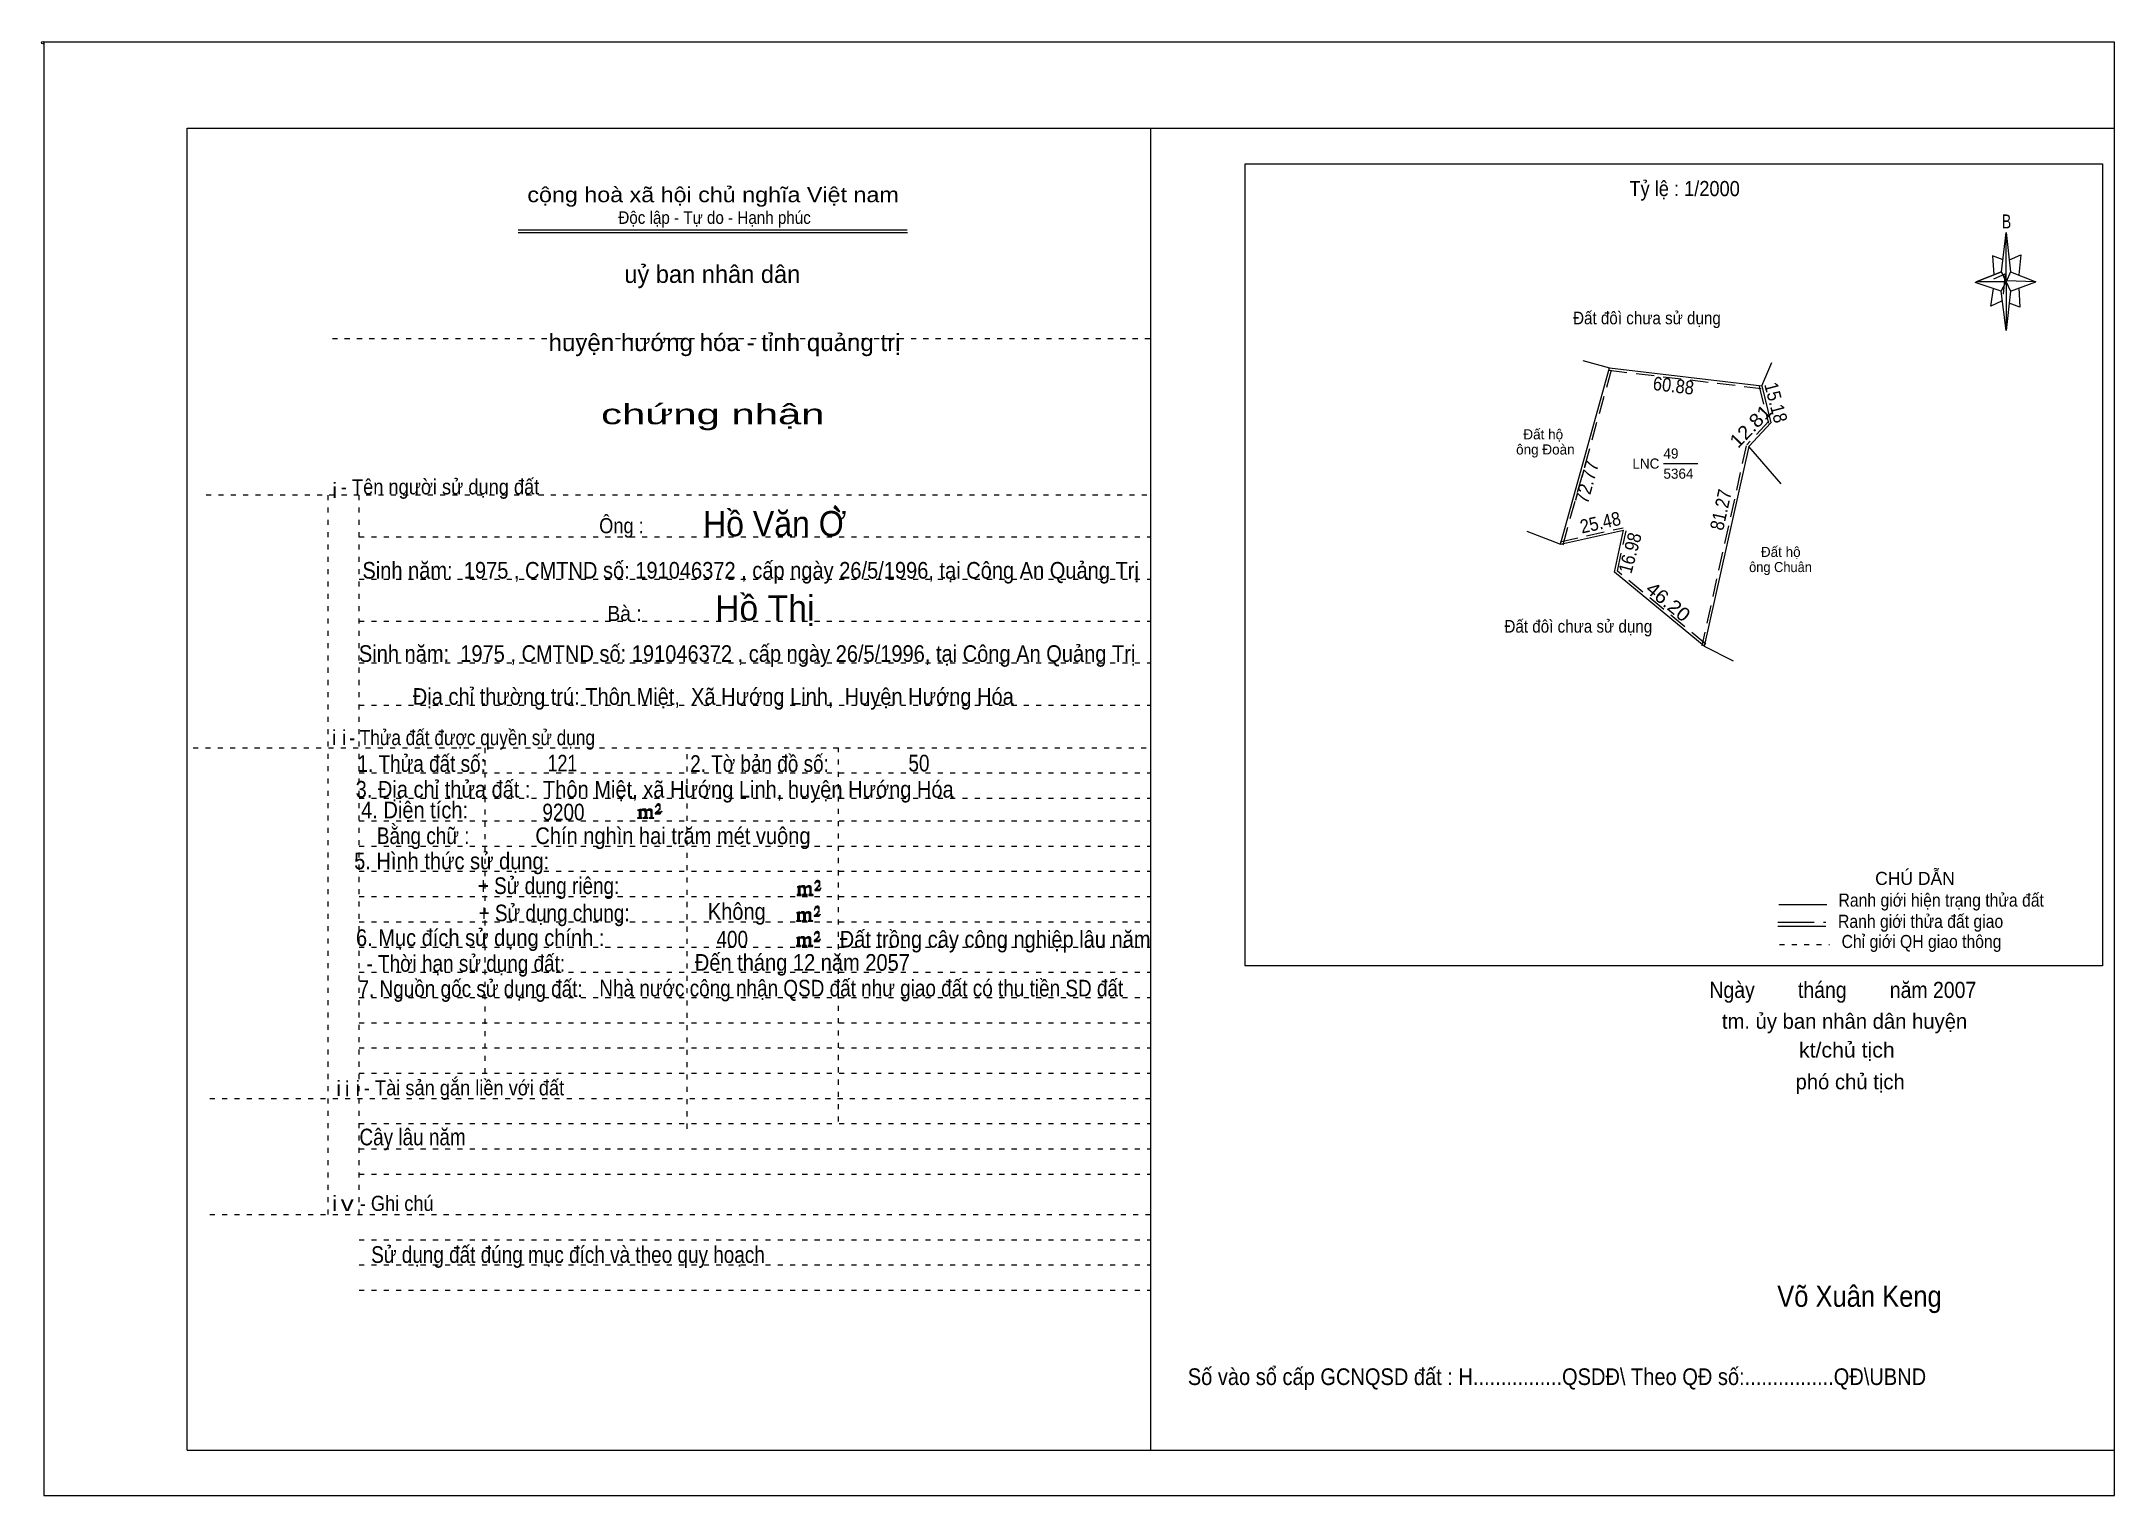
# Model space of a CAD drawing. Header units: centimetres. Extents: x -1.6 to 39.5, y -3.3 to 25.5.
import ezdxf
from ezdxf.enums import TextEntityAlignment as Align

# ---------------------------------------------------------------- set-up
doc = ezdxf.new("R2010")
doc.units = ezdxf.units.CM
doc.header["$LTSCALE"] = 0.12
for name, pattern in [('DOTTED', [1.5, 0.3, -1.2]), ('LONG_DASHED', [7.5, 6, -1.5]), ('MEDIUM_DASHED', [4.5, 3, -1.5])]:
    doc.linetypes.add(name, pattern=pattern)
for name, color, linetype, lineweight in [('1', 7, 'DOTTED', 13), ('10', 7, 'Continuous', 13), ('13', 7, 'Continuous', 13), ('4', 7, 'Continuous', 13), ('5', 7, 'Continuous', 13), ('50', 7, 'Continuous', 13)]:
    doc.layers.add(name, color=color, linetype=linetype, lineweight=lineweight)
doc.layers.add('30', color=7, linetype='Continuous')

msp = doc.modelspace()

# ---------------------------------------------------------------- hatches: boundary and pattern name
at = {"layer": '10'}
msp.add_hatch(color=256, dxfattribs=at).paths.add_polyline_path([(14.25, 16.18), (14.18, 16.27), (14.17, 16.28), (14.16, 16.29), (14.14, 16.28), (14.14, 16.27), (14.13, 16.26), (14.14, 16.25), (14.14, 16.25), (14.23, 16.18)])
at = {"layer": '50'}
for points in [[(10.27, 10.13), (10.27, 10.12), (10.27, 10.11), (10.25, 10.11), (10.24, 10.11), (10.24, 10.1), (10.33, 10.1), (10.33, 10.11), (10.32, 10.11), (10.31, 10.11), (10.31, 10.12), (10.31, 10.13), (10.31, 10.24), (10.31, 10.25), (10.32, 10.26), (10.34, 10.26), (10.35, 10.26), (10.36, 10.26), (10.37, 10.25), (10.39, 10.22), (10.39, 10.13), (10.37, 10.12), (10.37, 10.11), (10.36, 10.11), (10.35, 10.11), (10.35, 10.1), (10.44, 10.1), (10.44, 10.11), (10.43, 10.11), (10.42, 10.11), (10.42, 10.12), (10.42, 10.13), (10.42, 10.24), (10.44, 10.26), (10.45, 10.26), (10.46, 10.26), (10.49, 10.26), (10.49, 10.25), (10.5, 10.24), (10.5, 10.22), (10.5, 10.13), (10.5, 10.12), (10.49, 10.11), (10.49, 10.11), (10.47, 10.11), (10.47, 10.1), (10.56, 10.1), (10.56, 10.11), (10.55, 10.11), (10.54, 10.11), (10.53, 10.12), (10.53, 10.13), (10.53, 10.2), (10.53, 10.25), (10.53, 10.26), (10.52, 10.27), (10.5, 10.28), (10.47, 10.28), (10.46, 10.28), (10.44, 10.27), (10.41, 10.25), (10.41, 10.26), (10.4, 10.28), (10.39, 10.28), (10.37, 10.28), (10.35, 10.28), (10.34, 10.28), (10.32, 10.26), (10.31, 10.26), (10.31, 10.25), (10.31, 10.25), (10.31, 10.26), (10.31, 10.28), (10.24, 10.26), (10.24, 10.26), (10.25, 10.26), (10.27, 10.25), (10.27, 10.24), (10.27, 10.23)], [(10.69, 10.19), (10.72, 10.24), (10.72, 10.24), (10.71, 10.22), (10.69, 10.22), (10.68, 10.22), (10.63, 10.22), (10.66, 10.26), (10.67, 10.27), (10.69, 10.28), (10.69, 10.3), (10.69, 10.32), (10.69, 10.34), (10.69, 10.35), (10.69, 10.37), (10.68, 10.38), (10.67, 10.38), (10.66, 10.39), (10.65, 10.39), (10.63, 10.38), (10.63, 10.38), (10.62, 10.37), (10.61, 10.35), (10.59, 10.33), (10.61, 10.33), (10.61, 10.35), (10.62, 10.35), (10.63, 10.36), (10.65, 10.36), (10.66, 10.36), (10.67, 10.35), (10.68, 10.35), (10.68, 10.32), (10.68, 10.3), (10.66, 10.28), (10.66, 10.26), (10.65, 10.25), (10.59, 10.2), (10.59, 10.19)], [(13.42, 8.61), (13.42, 8.6), (13.42, 8.59), (13.41, 8.59), (13.4, 8.59), (13.4, 8.57), (13.48, 8.57), (13.48, 8.59), (13.47, 8.59), (13.46, 8.59), (13.46, 8.6), (13.46, 8.61), (13.46, 8.72), (13.46, 8.73), (13.47, 8.74), (13.5, 8.74), (13.51, 8.74), (13.52, 8.74), (13.53, 8.73), (13.54, 8.69), (13.54, 8.61), (13.53, 8.6), (13.53, 8.59), (13.52, 8.59), (13.51, 8.59), (13.51, 8.57), (13.6, 8.57), (13.6, 8.59), (13.58, 8.59), (13.57, 8.59), (13.57, 8.6), (13.57, 8.61), (13.57, 8.72), (13.6, 8.74), (13.61, 8.74), (13.62, 8.74), (13.64, 8.74), (13.64, 8.73), (13.65, 8.72), (13.65, 8.69), (13.65, 8.61), (13.65, 8.6), (13.64, 8.59), (13.64, 8.59), (13.63, 8.59), (13.63, 8.57), (13.72, 8.57), (13.72, 8.59), (13.7, 8.59), (13.69, 8.59), (13.68, 8.6), (13.68, 8.61), (13.68, 8.68), (13.68, 8.73), (13.68, 8.74), (13.67, 8.75), (13.65, 8.76), (13.63, 8.76), (13.62, 8.76), (13.6, 8.75), (13.56, 8.73), (13.56, 8.74), (13.55, 8.76), (13.54, 8.76), (13.53, 8.76), (13.51, 8.76), (13.5, 8.76), (13.47, 8.74), (13.46, 8.74), (13.46, 8.73), (13.46, 8.73), (13.46, 8.74), (13.46, 8.76), (13.4, 8.74), (13.4, 8.74), (13.41, 8.74), (13.42, 8.73), (13.42, 8.72), (13.42, 8.71)], [(13.85, 8.67), (13.87, 8.72), (13.87, 8.72), (13.86, 8.69), (13.85, 8.69), (13.84, 8.69), (13.78, 8.69), (13.82, 8.74), (13.83, 8.75), (13.85, 8.76), (13.85, 8.78), (13.85, 8.79), (13.85, 8.82), (13.85, 8.83), (13.85, 8.85), (13.84, 8.86), (13.83, 8.86), (13.82, 8.87), (13.8, 8.87), (13.78, 8.86), (13.78, 8.86), (13.77, 8.85), (13.76, 8.83), (13.75, 8.81), (13.76, 8.81), (13.76, 8.83), (13.77, 8.83), (13.78, 8.84), (13.8, 8.84), (13.82, 8.84), (13.83, 8.83), (13.84, 8.83), (13.84, 8.79), (13.84, 8.78), (13.82, 8.76), (13.82, 8.74), (13.8, 8.73), (13.75, 8.68), (13.75, 8.67)], [(13.41, 8.09), (13.41, 8.08), (13.41, 8.07), (13.4, 8.07), (13.39, 8.07), (13.39, 8.06), (13.48, 8.06), (13.48, 8.07), (13.47, 8.07), (13.45, 8.07), (13.45, 8.08), (13.45, 8.09), (13.45, 8.2), (13.45, 8.21), (13.47, 8.23), (13.49, 8.23), (13.5, 8.23), (13.51, 8.23), (13.52, 8.21), (13.53, 8.18), (13.53, 8.09), (13.52, 8.08), (13.52, 8.07), (13.51, 8.07), (13.5, 8.07), (13.5, 8.06), (13.59, 8.06), (13.59, 8.07), (13.58, 8.07), (13.57, 8.07), (13.57, 8.08), (13.57, 8.09), (13.57, 8.2), (13.59, 8.23), (13.6, 8.23), (13.61, 8.23), (13.63, 8.23), (13.63, 8.21), (13.64, 8.2), (13.64, 8.18), (13.64, 8.09), (13.64, 8.08), (13.63, 8.07), (13.63, 8.07), (13.62, 8.07), (13.62, 8.06), (13.71, 8.06), (13.71, 8.07), (13.7, 8.07), (13.69, 8.07), (13.67, 8.08), (13.67, 8.09), (13.67, 8.17), (13.67, 8.21), (13.67, 8.23), (13.66, 8.24), (13.64, 8.25), (13.62, 8.25), (13.61, 8.25), (13.59, 8.24), (13.55, 8.21), (13.55, 8.23), (13.54, 8.25), (13.53, 8.25), (13.52, 8.25), (13.5, 8.25), (13.49, 8.25), (13.47, 8.23), (13.45, 8.23), (13.45, 8.21), (13.45, 8.21), (13.45, 8.23), (13.45, 8.25), (13.39, 8.23), (13.39, 8.23), (13.4, 8.23), (13.41, 8.21), (13.41, 8.2), (13.41, 8.19)], [(13.84, 8.16), (13.86, 8.2), (13.86, 8.2), (13.85, 8.18), (13.84, 8.18), (13.83, 8.18), (13.77, 8.18), (13.81, 8.23), (13.82, 8.24), (13.84, 8.25), (13.84, 8.27), (13.84, 8.28), (13.84, 8.3), (13.84, 8.31), (13.84, 8.34), (13.83, 8.35), (13.82, 8.35), (13.81, 8.36), (13.8, 8.36), (13.77, 8.35), (13.77, 8.35), (13.76, 8.34), (13.75, 8.31), (13.74, 8.29), (13.75, 8.29), (13.75, 8.31), (13.76, 8.31), (13.77, 8.33), (13.8, 8.33), (13.81, 8.33), (13.82, 8.31), (13.83, 8.31), (13.83, 8.28), (13.83, 8.27), (13.81, 8.25), (13.81, 8.23), (13.8, 8.21), (13.74, 8.17), (13.74, 8.16)], [(13.84, 7.66), (13.86, 7.71), (13.86, 7.71), (13.85, 7.68), (13.84, 7.68), (13.83, 7.68), (13.77, 7.68), (13.81, 7.73), (13.82, 7.74), (13.84, 7.75), (13.84, 7.77), (13.84, 7.78), (13.84, 7.81), (13.84, 7.82), (13.84, 7.84), (13.83, 7.85), (13.82, 7.85), (13.81, 7.86), (13.79, 7.86), (13.77, 7.85), (13.77, 7.85), (13.76, 7.84), (13.75, 7.82), (13.74, 7.8), (13.75, 7.8), (13.75, 7.82), (13.76, 7.82), (13.77, 7.83), (13.79, 7.83), (13.81, 7.83), (13.82, 7.82), (13.83, 7.82), (13.83, 7.78), (13.83, 7.77), (13.81, 7.75), (13.81, 7.73), (13.79, 7.72), (13.74, 7.67), (13.74, 7.66)], [(13.41, 7.6), (13.41, 7.59), (13.41, 7.58), (13.4, 7.58), (13.39, 7.58), (13.39, 7.56), (13.47, 7.56), (13.47, 7.58), (13.46, 7.58), (13.45, 7.58), (13.45, 7.59), (13.45, 7.6), (13.45, 7.71), (13.45, 7.72), (13.46, 7.73), (13.49, 7.73), (13.5, 7.73), (13.51, 7.73), (13.52, 7.72), (13.53, 7.68), (13.53, 7.6), (13.52, 7.59), (13.52, 7.58), (13.51, 7.58), (13.5, 7.58), (13.5, 7.56), (13.59, 7.56), (13.59, 7.58), (13.57, 7.58), (13.56, 7.58), (13.56, 7.59), (13.56, 7.6), (13.56, 7.71), (13.59, 7.73), (13.6, 7.73), (13.61, 7.73), (13.63, 7.73), (13.63, 7.72), (13.64, 7.71), (13.64, 7.68), (13.64, 7.6), (13.64, 7.59), (13.63, 7.58), (13.63, 7.58), (13.62, 7.58), (13.62, 7.56), (13.71, 7.56), (13.71, 7.58), (13.69, 7.58), (13.68, 7.58), (13.67, 7.59), (13.67, 7.6), (13.67, 7.67), (13.67, 7.72), (13.67, 7.73), (13.66, 7.74), (13.64, 7.75), (13.62, 7.75), (13.61, 7.75), (13.59, 7.74), (13.55, 7.72), (13.55, 7.73), (13.54, 7.75), (13.53, 7.75), (13.52, 7.75), (13.5, 7.75), (13.49, 7.75), (13.46, 7.73), (13.45, 7.73), (13.45, 7.72), (13.45, 7.72), (13.45, 7.73), (13.45, 7.75), (13.39, 7.73), (13.39, 7.73), (13.4, 7.73), (13.41, 7.72), (13.41, 7.71), (13.41, 7.7)]]:
    msp.add_hatch(color=256, dxfattribs=at).paths.add_polyline_path(points)

# ---------------------------------------------------------------- linework, layer by layer
at = {"layer": '1', "linetype": 'Continuous'}
for p, q in [((1.31, -2.42), (1.31, 23.78)), ((1.31, 23.78), (39.51, 23.78)), ((20.41, -2.42), (20.41, 23.78)), ((39.51, -2.42), (39.51, 23.78)), ((7.87, 21.76), (15.58, 21.76)), ((7.87, 21.71), (15.59, 21.71)), ((37.26, 20.55), (36.75, 20.72)), ((1.31, -2.42), (39.51, -2.42))]:
    msp.add_line(p, q, dxfattribs=at)
at = {"layer": '1'}
for p, q in [((4.19, 19.61), (20.41, 19.61)), ((1.69, 16.51), (20.41, 16.51)), ((4.11, 2.25), (4.11, 16.51)), ((4.72, 2.25), (4.72, 16.51)), ((4.72, 15.68), (20.41, 15.68)), ((4.72, 14.84), (20.41, 14.84)), ((4.72, 14.01), (20.41, 14.01)), ((4.72, 13.18), (20.41, 13.18)), ((4.72, 12.34), (20.41, 12.34)), ((1.43, 11.5), (20.41, 11.5)), ((7.22, 5.05), (7.22, 11.5)), ((11.22, 3.95), (11.22, 11.5)), ((14.22, 4.09), (14.22, 11.5)), ((4.72, 11), (20.41, 11)), ((4.72, 10.5), (20.41, 10.5)), ((4.72, 10.05), (20.41, 10.05)), ((4.72, 9.55), (20.41, 9.55)), ((4.72, 9.05), (20.41, 9.05)), ((4.72, 8.55), (20.41, 8.55)), ((4.72, 8.05), (20.41, 8.05)), ((4.72, 7.55), (20.41, 7.55)), ((4.72, 7.05), (20.41, 7.05)), ((4.72, 6.55), (20.41, 6.55)), ((4.72, 6.05), (20.41, 6.05)), ((4.72, 5.55), (20.41, 5.55)), ((4.72, 5.05), (20.41, 5.05)), ((1.76, 4.55), (20.41, 4.55)), ((4.72, 4.05), (20.41, 4.05)), ((4.72, 3.55), (20.41, 3.55)), ((4.72, 3.05), (20.41, 3.05)), ((1.76, 2.25), (20.41, 2.25)), ((4.72, 1.75), (20.41, 1.75)), ((4.72, 1.25), (20.41, 1.25)), ((4.72, 0.75), (20.41, 0.75))]:
    msp.add_line(p, q, dxfattribs=at)
at = {"layer": '1', "linetype": 'Continuous'}
msp.add_lwpolyline([(-1.53, -3.32), (39.51, -3.32), (39.51, 25.48), (-1.53, 25.48)], close=True, dxfattribs=at)
msp.add_lwpolyline([(37.27, 20.35), (37.06, 20.25), (37.11, 20.6)], dxfattribs=at)
at = {"layer": '10', "linetype": 'MEDIUM_DASHED'}
for p, q in [((28.58, 15.52), (29.55, 19.02)), ((29.49, 18.98), (32.51, 18.62)), ((32.47, 18.66), (32.65, 17.93)), ((32.66, 17.97), (32.22, 17.5)), ((32.21, 17.48), (31.33, 13.52)), ((28.52, 15.58), (29.77, 15.86))]:
    msp.add_line(p, q, dxfattribs=at)
at = {"layer": '10'}
for p, q in [((28.97, 19.17), (29.5, 19.03)), ((29.5, 19.03), (32.52, 18.67)), ((32.52, 18.67), (32.72, 19.13)), ((32.52, 18.67), (32.7, 17.94)), ((32.7, 17.94), (32.26, 17.47)), ((32.26, 17.47), (31.38, 13.51)), ((32.9, 16.73), (32.26, 17.47)), ((28.53, 15.53), (29.78, 15.81)), ((31.38, 13.51), (31.95, 13.22))]:
    msp.add_line(p, q, dxfattribs=at)
for points in [[(27.86, 15.79), (28.53, 15.53), (29.5, 19.03)], [(31.38, 13.51), (29.6, 14.98), (29.78, 15.81)]]:
    msp.add_lwpolyline(points, dxfattribs=at)
at = {"layer": '10', "linetype": 'LONG_DASHED'}
msp.add_lwpolyline([(14.25, 16.18), (14.18, 16.27), (14.17, 16.28), (14.16, 16.29), (14.14, 16.28), (14.14, 16.27), (14.13, 16.26), (14.14, 16.25), (14.14, 16.25), (14.23, 16.18)], close=True, dxfattribs=at)
at = {"layer": '10', "linetype": 'MEDIUM_DASHED'}
msp.add_lwpolyline([(31.41, 13.55), (29.66, 15), (29.83, 15.8)], dxfattribs=at)
at = {"layer": '13'}
msp.add_line((30.57, 17.13), (31.25, 17.13), dxfattribs=at)
at = {"layer": '4'}
for p, q in [((32.86, 8.39), (33.81, 8.39)), ((32.84, 7.96), (33.79, 7.96))]:
    msp.add_line(p, q, dxfattribs=at)
at = {"layer": '4', "linetype": 'LONG_DASHED'}
msp.add_line((32.84, 8.04), (33.79, 8.04), dxfattribs=at)
at = {"layer": '4', "linetype": 'DOTTED'}
msp.add_line((32.87, 7.6), (33.86, 7.6), dxfattribs=at)
at = {"layer": '4'}
msp.add_lwpolyline([(22.28, 23.07), (39.27, 23.07), (39.27, 7.18), (22.28, 7.18)], close=True, dxfattribs=at)
msp.add_circle((-1.55, 25.47), 0.025, dxfattribs=at)
at = {"layer": '5'}
for p, q in [((37.27, 20.93), (37.36, 21.71)), ((37.45, 20.55), (37.36, 19.77)), ((37.45, 20.93), (37.95, 20.73)), ((37.61, 20.61), (37.63, 20.23)), ((37.63, 20.23), (37.42, 20.31))]:
    msp.add_line(p, q, dxfattribs=at)
for points in [[(37.36, 21.71), (37.45, 20.93), (37.36, 20.73)], [(37.36, 20.73), (36.77, 20.73), (37.27, 20.93), (37.45, 20.55), (37.95, 20.73), (37.36, 20.75)], [(37.36, 20.73), (37.36, 19.77), (37.26, 20.55)]]:
    msp.add_lwpolyline(points, close=True, dxfattribs=at)
for points in [[(37.3, 21.17), (37.09, 21.25), (37.12, 20.87)], [(37.43, 21.17), (37.65, 21.27), (37.61, 20.87)], [(37.36, 20.73), (37.27, 20.93), (36.77, 20.73)], [(37.12, 20.79), (37.34, 20.89), (37.3, 20.49)], [(37.36, 20.73), (37.45, 20.55), (37.95, 20.73)]]:
    msp.add_lwpolyline(points, dxfattribs=at)
at = {"layer": '50'}
for points in [[(10.27, 10.13), (10.27, 10.12), (10.27, 10.11), (10.25, 10.11), (10.24, 10.11), (10.24, 10.1), (10.33, 10.1), (10.33, 10.11), (10.32, 10.11), (10.31, 10.11), (10.31, 10.12), (10.31, 10.13), (10.31, 10.24), (10.31, 10.25), (10.32, 10.26), (10.34, 10.26), (10.35, 10.26), (10.36, 10.26), (10.37, 10.25), (10.39, 10.22), (10.39, 10.13), (10.37, 10.12), (10.37, 10.11), (10.36, 10.11), (10.35, 10.11), (10.35, 10.1), (10.44, 10.1), (10.44, 10.11), (10.43, 10.11), (10.42, 10.11), (10.42, 10.12), (10.42, 10.13), (10.42, 10.24), (10.44, 10.26), (10.45, 10.26), (10.46, 10.26), (10.49, 10.26), (10.49, 10.25), (10.5, 10.24), (10.5, 10.22), (10.5, 10.13), (10.5, 10.12), (10.49, 10.11), (10.49, 10.11), (10.47, 10.11), (10.47, 10.1), (10.56, 10.1), (10.56, 10.11), (10.55, 10.11), (10.54, 10.11), (10.53, 10.12), (10.53, 10.13), (10.53, 10.2), (10.53, 10.25), (10.53, 10.26), (10.52, 10.27), (10.5, 10.28), (10.47, 10.28), (10.46, 10.28), (10.44, 10.27), (10.41, 10.25), (10.41, 10.26), (10.4, 10.28), (10.39, 10.28), (10.37, 10.28), (10.35, 10.28), (10.34, 10.28), (10.32, 10.26), (10.31, 10.26), (10.31, 10.25), (10.31, 10.25), (10.31, 10.26), (10.31, 10.28), (10.24, 10.26), (10.24, 10.26), (10.25, 10.26), (10.27, 10.25), (10.27, 10.24), (10.27, 10.23)], [(10.69, 10.19), (10.72, 10.24), (10.72, 10.24), (10.71, 10.22), (10.69, 10.22), (10.68, 10.22), (10.63, 10.22), (10.66, 10.26), (10.67, 10.27), (10.69, 10.28), (10.69, 10.3), (10.69, 10.32), (10.69, 10.34), (10.69, 10.35), (10.69, 10.37), (10.68, 10.38), (10.67, 10.38), (10.66, 10.39), (10.65, 10.39), (10.63, 10.38), (10.63, 10.38), (10.62, 10.37), (10.61, 10.35), (10.59, 10.33), (10.61, 10.33), (10.61, 10.35), (10.62, 10.35), (10.63, 10.36), (10.65, 10.36), (10.66, 10.36), (10.67, 10.35), (10.68, 10.35), (10.68, 10.32), (10.68, 10.3), (10.66, 10.28), (10.66, 10.26), (10.65, 10.25), (10.59, 10.2), (10.59, 10.19)], [(13.42, 8.61), (13.42, 8.6), (13.42, 8.59), (13.41, 8.59), (13.4, 8.59), (13.4, 8.57), (13.48, 8.57), (13.48, 8.59), (13.47, 8.59), (13.46, 8.59), (13.46, 8.6), (13.46, 8.61), (13.46, 8.72), (13.46, 8.73), (13.47, 8.74), (13.5, 8.74), (13.51, 8.74), (13.52, 8.74), (13.53, 8.73), (13.54, 8.69), (13.54, 8.61), (13.53, 8.6), (13.53, 8.59), (13.52, 8.59), (13.51, 8.59), (13.51, 8.57), (13.6, 8.57), (13.6, 8.59), (13.58, 8.59), (13.57, 8.59), (13.57, 8.6), (13.57, 8.61), (13.57, 8.72), (13.6, 8.74), (13.61, 8.74), (13.62, 8.74), (13.64, 8.74), (13.64, 8.73), (13.65, 8.72), (13.65, 8.69), (13.65, 8.61), (13.65, 8.6), (13.64, 8.59), (13.64, 8.59), (13.63, 8.59), (13.63, 8.57), (13.72, 8.57), (13.72, 8.59), (13.7, 8.59), (13.69, 8.59), (13.68, 8.6), (13.68, 8.61), (13.68, 8.68), (13.68, 8.73), (13.68, 8.74), (13.67, 8.75), (13.65, 8.76), (13.63, 8.76), (13.62, 8.76), (13.6, 8.75), (13.56, 8.73), (13.56, 8.74), (13.55, 8.76), (13.54, 8.76), (13.53, 8.76), (13.51, 8.76), (13.5, 8.76), (13.47, 8.74), (13.46, 8.74), (13.46, 8.73), (13.46, 8.73), (13.46, 8.74), (13.46, 8.76), (13.4, 8.74), (13.4, 8.74), (13.41, 8.74), (13.42, 8.73), (13.42, 8.72), (13.42, 8.71)], [(13.85, 8.67), (13.87, 8.72), (13.87, 8.72), (13.86, 8.69), (13.85, 8.69), (13.84, 8.69), (13.78, 8.69), (13.82, 8.74), (13.83, 8.75), (13.85, 8.76), (13.85, 8.78), (13.85, 8.79), (13.85, 8.82), (13.85, 8.83), (13.85, 8.85), (13.84, 8.86), (13.83, 8.86), (13.82, 8.87), (13.8, 8.87), (13.78, 8.86), (13.78, 8.86), (13.77, 8.85), (13.76, 8.83), (13.75, 8.81), (13.76, 8.81), (13.76, 8.83), (13.77, 8.83), (13.78, 8.84), (13.8, 8.84), (13.82, 8.84), (13.83, 8.83), (13.84, 8.83), (13.84, 8.79), (13.84, 8.78), (13.82, 8.76), (13.82, 8.74), (13.8, 8.73), (13.75, 8.68), (13.75, 8.67)], [(13.41, 8.09), (13.41, 8.08), (13.41, 8.07), (13.4, 8.07), (13.39, 8.07), (13.39, 8.06), (13.48, 8.06), (13.48, 8.07), (13.47, 8.07), (13.45, 8.07), (13.45, 8.08), (13.45, 8.09), (13.45, 8.2), (13.45, 8.21), (13.47, 8.23), (13.49, 8.23), (13.5, 8.23), (13.51, 8.23), (13.52, 8.21), (13.53, 8.18), (13.53, 8.09), (13.52, 8.08), (13.52, 8.07), (13.51, 8.07), (13.5, 8.07), (13.5, 8.06), (13.59, 8.06), (13.59, 8.07), (13.58, 8.07), (13.57, 8.07), (13.57, 8.08), (13.57, 8.09), (13.57, 8.2), (13.59, 8.23), (13.6, 8.23), (13.61, 8.23), (13.63, 8.23), (13.63, 8.21), (13.64, 8.2), (13.64, 8.18), (13.64, 8.09), (13.64, 8.08), (13.63, 8.07), (13.63, 8.07), (13.62, 8.07), (13.62, 8.06), (13.71, 8.06), (13.71, 8.07), (13.7, 8.07), (13.69, 8.07), (13.67, 8.08), (13.67, 8.09), (13.67, 8.17), (13.67, 8.21), (13.67, 8.23), (13.66, 8.24), (13.64, 8.25), (13.62, 8.25), (13.61, 8.25), (13.59, 8.24), (13.55, 8.21), (13.55, 8.23), (13.54, 8.25), (13.53, 8.25), (13.52, 8.25), (13.5, 8.25), (13.49, 8.25), (13.47, 8.23), (13.45, 8.23), (13.45, 8.21), (13.45, 8.21), (13.45, 8.23), (13.45, 8.25), (13.39, 8.23), (13.39, 8.23), (13.4, 8.23), (13.41, 8.21), (13.41, 8.2), (13.41, 8.19)], [(13.84, 8.16), (13.86, 8.2), (13.86, 8.2), (13.85, 8.18), (13.84, 8.18), (13.83, 8.18), (13.77, 8.18), (13.81, 8.23), (13.82, 8.24), (13.84, 8.25), (13.84, 8.27), (13.84, 8.28), (13.84, 8.3), (13.84, 8.31), (13.84, 8.34), (13.83, 8.35), (13.82, 8.35), (13.81, 8.36), (13.8, 8.36), (13.77, 8.35), (13.77, 8.35), (13.76, 8.34), (13.75, 8.31), (13.74, 8.29), (13.75, 8.29), (13.75, 8.31), (13.76, 8.31), (13.77, 8.33), (13.8, 8.33), (13.81, 8.33), (13.82, 8.31), (13.83, 8.31), (13.83, 8.28), (13.83, 8.27), (13.81, 8.25), (13.81, 8.23), (13.8, 8.21), (13.74, 8.17), (13.74, 8.16)], [(13.84, 7.66), (13.86, 7.71), (13.86, 7.71), (13.85, 7.68), (13.84, 7.68), (13.83, 7.68), (13.77, 7.68), (13.81, 7.73), (13.82, 7.74), (13.84, 7.75), (13.84, 7.77), (13.84, 7.78), (13.84, 7.81), (13.84, 7.82), (13.84, 7.84), (13.83, 7.85), (13.82, 7.85), (13.81, 7.86), (13.79, 7.86), (13.77, 7.85), (13.77, 7.85), (13.76, 7.84), (13.75, 7.82), (13.74, 7.8), (13.75, 7.8), (13.75, 7.82), (13.76, 7.82), (13.77, 7.83), (13.79, 7.83), (13.81, 7.83), (13.82, 7.82), (13.83, 7.82), (13.83, 7.78), (13.83, 7.77), (13.81, 7.75), (13.81, 7.73), (13.79, 7.72), (13.74, 7.67), (13.74, 7.66)], [(13.41, 7.6), (13.41, 7.59), (13.41, 7.58), (13.4, 7.58), (13.39, 7.58), (13.39, 7.56), (13.47, 7.56), (13.47, 7.58), (13.46, 7.58), (13.45, 7.58), (13.45, 7.59), (13.45, 7.6), (13.45, 7.71), (13.45, 7.72), (13.46, 7.73), (13.49, 7.73), (13.5, 7.73), (13.51, 7.73), (13.52, 7.72), (13.53, 7.68), (13.53, 7.6), (13.52, 7.59), (13.52, 7.58), (13.51, 7.58), (13.5, 7.58), (13.5, 7.56), (13.59, 7.56), (13.59, 7.58), (13.57, 7.58), (13.56, 7.58), (13.56, 7.59), (13.56, 7.6), (13.56, 7.71), (13.59, 7.73), (13.6, 7.73), (13.61, 7.73), (13.63, 7.73), (13.63, 7.72), (13.64, 7.71), (13.64, 7.68), (13.64, 7.6), (13.64, 7.59), (13.63, 7.58), (13.63, 7.58), (13.62, 7.58), (13.62, 7.56), (13.71, 7.56), (13.71, 7.58), (13.69, 7.58), (13.68, 7.58), (13.67, 7.59), (13.67, 7.6), (13.67, 7.67), (13.67, 7.72), (13.67, 7.73), (13.66, 7.74), (13.64, 7.75), (13.62, 7.75), (13.61, 7.75), (13.59, 7.74), (13.55, 7.72), (13.55, 7.73), (13.54, 7.75), (13.53, 7.75), (13.52, 7.75), (13.5, 7.75), (13.49, 7.75), (13.46, 7.73), (13.45, 7.73), (13.45, 7.72), (13.45, 7.72), (13.45, 7.73), (13.45, 7.75), (13.39, 7.73), (13.39, 7.73), (13.4, 7.73), (13.41, 7.72), (13.41, 7.71), (13.41, 7.7)]]:
    msp.add_lwpolyline(points, close=True, dxfattribs=at)

# ---------------------------------------------------------------- texts
at = {"layer": '1'}
for s, height, width, p in [('cộng hoà xã hội chủ nghĩa Việt nam', 0.3, 1.15, (11.735, 22.31)), ('Độc lập - Tự do - Hạnh phúc', 0.25, 0.9, (11.765, 21.88)), ('chứng nhận', 0.4, 1.55, (11.73, 17.91)), ('- Tên người sử dụng đất', 0.3, 0.9, (6.325, 16.52)), ('- Thửa đất được quyền sử dụng', 0.3, 0.85, (6.96, 11.55)), ('- Tài sản gắn liền với đất ', 0.3, 0.9, (6.85, 4.61)), ('v', 0.3, 1.3, (4.485, 2.32)), ('- Ghi chú', 0.3, 0.9, (5.465, 2.32))]:
    msp.add_text(s, height=height, dxfattribs=dict(at, width=width)).set_placement(p, align=Align.CENTER)
for s, height, p in [('uỷ ban nhân dân', 0.35, (11.72, 20.71)), ('i', 0.3, (4.235, 16.45)), ('i', 0.3, (4.225, 11.55)), ('i', 0.3, (4.425, 11.55)), ('i', 0.3, (4.315, 4.6)), ('i', 0.3, (4.485, 4.59)), ('i', 0.3, (4.695, 4.6)), ('i', 0.3, (4.235, 2.32))]:
    msp.add_text(s, height=height, dxfattribs=at).set_placement(p, align=Align.CENTER)
at = {"layer": '10'}
for s, height, width, p in [('Tỷ lệ : 1/2000', 0.3, 0.9, (30.99, 22.43)), ('Đất đôì chưa sử dụng ', 0.25, 0.9, (30.285, 19.89)), ('Hồ Văn Ơ', 0.5, 0.95, (12.955, 15.69)), ('ông Chuân', 0.2, 0.95, (32.89, 14.98)), ('Đất đôì chưa sử dụng ', 0.25, 0.9, (28.925, 13.78)), ('Võ Xuân Keng', 0.42, 0.9, (34.455, 0.42))]:
    msp.add_text(s, height=height, dxfattribs=dict(at, width=width)).set_placement(p, align=Align.CENTER)
for s, rotation, width, p in [('60.88', 353.189, 0.9, (30.754, 18.542)), ('12.81', 46.17, 1.1, (32.392, 17.776))]:
    msp.add_text(s, height=0.27, rotation=rotation, dxfattribs=dict(at, width=width)).set_placement(p, align=Align.CENTER)
for s, height, p in [('Đất hộ ', 0.2, (28.225, 17.61)), ('ông Đoàn', 0.2, (28.23, 17.31)), ('Đất hộ', 0.2, (32.895, 15.28)), ('Hồ Thị', 0.5, (12.76, 14.02))]:
    msp.add_text(s, height=height, dxfattribs=at).set_placement(p, align=Align.CENTER)
for s, p in [('49', (30.57, 17.23)), ('5364', (30.57, 16.83))]:
    msp.add_text(s, height=0.2, dxfattribs=at).set_placement(p)
msp.add_text('LNC', height=0.2, dxfattribs=at).set_placement((30.49, 17.03), align=Align.RIGHT)
at = {"layer": '30'}
for s, height, rotation, width, p in [('15.18', 0.2698, 285, 0.9, (32.669, 18.305)), ('72.77', 0.27, 74.562, 0.95, (29.183, 16.729)), ('81.27', 0.27, 77.522, 0.9, (31.84, 16.186)), ('25.48', 0.27, 12.695, 0.9, (29.35, 15.832)), ('16.98', 0.2698, 75, 0.9, (30.038, 15.325)), ('46.20', 0.27, 320.463, 1.1, (30.579, 14.289))]:
    msp.add_text(s, height=height, rotation=rotation, dxfattribs=dict(at, width=width)).set_placement(p, align=Align.CENTER)
at = {"layer": '4'}
msp.add_text('CHÚ DẪN', height=0.2591, dxfattribs=at).set_placement((35.555, 8.78), align=Align.CENTER)
at = {"layer": '4', "width": 0.9}
for s, p in [('Ranh giới hiện trạng thửa đất', (36.075, 8.35)), ('Ranh giới thửa đất giao ', (35.71, 7.93)), ('Chỉ giới QH giao thông', (35.685, 7.53))]:
    msp.add_text(s, height=0.2591, dxfattribs=at).set_placement(p, align=Align.CENTER)
at = {"layer": '5', "width": 0.75}
msp.add_text('B', height=0.276, dxfattribs=at).set_placement((37.37, 21.79), align=Align.CENTER)
at = {"layer": '50'}
for s, height, width, p in [('  huyện hướng hóa - tỉnh quảng trị', 0.34, 1.05, (11.83, 19.36)), ('Ông :', 0.3, 0.9, (9.92, 15.75)), ('Sinh năm:  1975 , CMTND số: 191046372 , cấp ngày 26/5/1996, tại Công An Quảng Trị', 0.33, 0.9, (12.48, 14.85)), ('Bà :', 0.3, 0.95, (9.98, 14.01)), ('Sinh năm:  1975 , CMTND số: 191046372 , cấp ngày 26/5/1996, tại Công An Quảng Trị', 0.33, 0.9, (12.41, 13.2)), ('Địa chỉ thường trú: Thôn Miệt,  Xã Hướng Linh,  Huyện Hướng Hóa', 0.33, 0.9, (11.74, 12.35)), ('1. Thửa đất số:  ', 0.33, 0.85, (6.065, 11.02)), ('121', 0.33, 0.8, (8.75, 11.03)), ('2. Tờ bản đồ số:  ', 0.33, 0.85, (12.76, 11.02)), ('50', 0.33, 0.85, (15.815, 11.03)), ('3. Địa chỉ thửa đất : ', 0.33, 0.9, (6.44, 10.51)), ('Thôn Miệt, xã Hướng Linh, huyện Hướng Hóa', 0.33, 0.9, (12.435, 10.51)), ('4. Diện tích: ', 0.33, 0.9, (5.875, 10.1)), ('9200', 0.33, 0.85, (8.77, 10.06)), ('Bằng chữ :', 0.33, 0.85, (5.99, 9.59)), ('Chín nghìn hai trăm mét vuông', 0.33, 0.9, (10.94, 9.59)), ('5. Hình thức sử dụng:', 0.33, 0.9, (6.555, 9.09)), ('+ Sử dụng riêng:', 0.33, 0.85, (8.475, 8.6)), ('+ Sử dụng chung:', 0.33, 0.85, (8.585, 8.06)), ('Không', 0.33, 0.9, (12.205, 8.09)), ('6. Mục đích sử dụng chính :', 0.33, 0.9, (7.12, 7.57)), ('400', 0.33, 0.85, (12.115, 7.54)), ('Đất trồng cây công nghiệp lâu năm', 0.33, 0.9, (17.325, 7.54)), ('- Thời hạn sử dụng đất:', 0.33, 0.85, (6.835, 7.06)), ('Đến tháng 12 năm 2057', 0.33, 0.9, (13.505, 7.08)), ('7. Nguồn gốc sử dụng đất:', 0.33, 0.85, (6.93, 6.56)), ('Nhà nước công nhận QSD đất như giao đất có thu tiền SD đất ', 0.33, 0.85, (14.725, 6.57)), ('Ngày        tháng        năm 2007', 0.32, 0.9, (34.125, 6.54)), ('kt/chủ tịch', 0.3, 1.05, (34.205, 5.36)), ('Cây lâu năm', 0.33, 0.85, (5.78, 3.62)), ('Sử dụng đất đúng mục đích và theo quy hoạch', 0.33, 0.85, (8.86, 1.29)), ('Số vào sổ cấp GCNQSD đất : H................QSDĐ\\ Theo QĐ số:................QĐ\\UBND', 0.33, 0.9, (28.46, -1.13))]:
    msp.add_text(s, height=height, dxfattribs=dict(at, width=width)).set_placement(p, align=Align.CENTER)
for s, p in [('tm. ủy ban nhân dân huyện ', (34.215, 5.93)), ('phó chủ tịch', (34.27, 4.73))]:
    msp.add_text(s, height=0.3, dxfattribs=at).set_placement(p, align=Align.CENTER)

doc.saveas('drawing.dxf')
